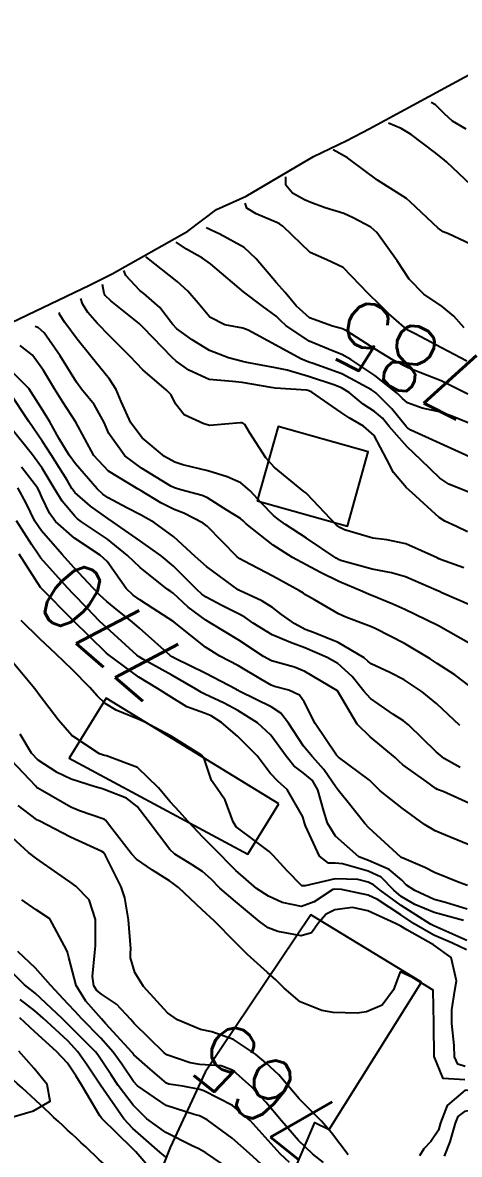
# Model space of a CAD drawing. Header units: metres. Extents: x 318500 to 325275, y 7408834 to 7428799.
# Drawn here: x 322564 to 322590.4, y 7418334 to 7418402.3 of the extents above; entities that cross this region are included whole.
import ezdxf
from ezdxf.enums import TextEntityAlignment as Align

# ---------------------------------------------------------------- set-up
doc = ezdxf.new("R2010")
doc.units = ezdxf.units.M
doc.header["$MEASUREMENT"] = 0
for name, color, linetype in [('Area', 45, 'Continuous'), ('Cotas', 45, 'Continuous'), ('Curvas de Nivel 1m', 11, 'Continuous'), ('Curvas de Nivel 5m', 15, 'Continuous'), ('Edificações', 30, 'Continuous'), ('Vias Primárias', 230, 'Continuous')]:
    doc.layers.add(name, color=color, linetype=linetype)
doc.styles.add('Style-STANDARD', font='STANDARD.shx')

msp = doc.modelspace()

# ---------------------------------------------------------------- linework, layer by layer
at = {"layer": 'Area'}
msp.add_lwpolyline([(322562.885, 7418383.992), (322568.052, 7418386.478), (322569.408, 7418387.156), (322573.987, 7418389.735), (322575.709, 7418391.042), (322577.492, 7418391.845), (322581.557, 7418394.239), (322583.567, 7418395.203), (322584.93, 7418395.918), (322598.585, 7418403.317)], dxfattribs=at)
at = {"layer": 'Curvas de Nivel 1m', "flags": 128}
for points, elevation in [([(322591.415, 7418392.196), (322589.615, 7418393.907), (322589.442, 7418394.047), (322588.864, 7418394.5), (322587.465, 7418395.576), (322586.861, 7418395.939), (322586.09, 7418396.26)], 789), ([(322591.374, 7418388.794), (322589.721, 7418389.569), (322589.387, 7418389.689), (322589.083, 7418389.913), (322587.406, 7418391.501), (322587.17, 7418391.696), (322586.796, 7418391.939), (322585.423, 7418392.817), (322583.85, 7418393.984), (322583.608, 7418394.154), (322582.76, 7418394.65)], 788), ([(322590.662, 7418383.89), (322590.025, 7418384.608), (322589.323, 7418385.179), (322588.223, 7418385.921), (322587.344, 7418386.838), (322586.609, 7418387.941), (322585.385, 7418389.655), (322585.016, 7418389.966), (322583.952, 7418390.538), (322583.398, 7418390.79), (322582.264, 7418391.139), (322581.404, 7418391.458), (322581.024, 7418391.633), (322580.292, 7418392.027), (322579.902, 7418392.518), (322579.9, 7418393.01)], 787), ([(322590.817, 7418381.887), (322589.292, 7418382.697), (322587.693, 7418383.538), (322587.307, 7418383.746), (322587.035, 7418383.934), (322586.112, 7418384.743), (322585.326, 7418385.52), (322585.096, 7418385.732), (322584.857, 7418385.967), (322583.353, 7418387.537), (322582.36, 7418388), (322581.367, 7418388.445), (322579.715, 7418390.035), (322579.522, 7418390.168), (322579.392, 7418390.231), (322578.111, 7418390.773), (322577.534, 7418391.13), (322577.45, 7418391.42)], 786), ([(322591.232, 7418378.017), (322589.913, 7418378.573), (322589.239, 7418378.804), (322588.122, 7418379.04), (322587.244, 7418379.372), (322586.941, 7418379.628), (322586.629, 7418379.939), (322585.266, 7418381.017), (322583.825, 7418381.982), (322583.284, 7418382.289), (322582.819, 7418382.463), (322581.296, 7418383.097), (322579.889, 7418384.031), (322579.596, 7418384.319), (322579.316, 7418384.596), (322578.48, 7418385.211), (322577.33, 7418386.07), (322575.355, 7418387.764), (322574.86, 7418388.098), (322573.894, 7418388.638), (322573.27, 7418389.07)], 784), ([(322590.976, 7418376.111), (322589.215, 7418376.921), (322587.434, 7418377.721), (322587.229, 7418377.857), (322587.161, 7418377.931), (322586.3, 7418379.004), (322585.341, 7418379.959), (322585.251, 7418380.027), (322585.069, 7418380.146), (322583.267, 7418381.114), (322581.534, 7418381.75), (322581.277, 7418381.829), (322580.809, 7418382.017), (322579.292, 7418382.848), (322577.619, 7418383.752), (322577.307, 7418383.869), (322576.221, 7418384.081), (322575.314, 7418384.537), (322574.602, 7418385.38), (322573.989, 7418386.11), (322573.338, 7418386.685), (322571.505, 7418388.148), (322571.45, 7418388.19)], 783), ([(322591.18, 7418373.88), (322589.734, 7418374.451), (322589.189, 7418374.822), (322588.038, 7418375.922), (322587.212, 7418376.719), (322586.137, 7418377.946), (322585.724, 7418378.442), (322585.239, 7418378.845), (322584.557, 7418379.285), (322583.709, 7418379.983), (322583.254, 7418380.278), (322582.793, 7418380.459), (322581.264, 7418380.96), (322579.965, 7418381.334), (322579.272, 7418381.478), (322577.538, 7418381.804), (322577.277, 7418381.862), (322576.437, 7418382.078), (322575.287, 7418382.537), (322574.236, 7418383.166), (322573.306, 7418383.837), (322573.046, 7418384.124), (322572.299, 7418385.115), (322571.328, 7418385.96), (322571.091, 7418386.152), (322570.24, 7418387.057), (322570.12, 7418387.35)], 782), ([(322590.849, 7418371.588), (322590.203, 7418371.894), (322589.484, 7418372.234), (322589.158, 7418372.446), (322587.511, 7418373.927), (322587.183, 7418374.24), (322586.401, 7418375.154), (322585.995, 7418375.948), (322585.221, 7418377.393), (322584.582, 7418377.97), (322583.72, 7418378.468), (322583.238, 7418378.787), (322581.468, 7418380.008), (322581.251, 7418380.106), (322581.136, 7418380.128), (322579.253, 7418380.263), (322579.008, 7418380.289), (322577.258, 7418380.606), (322576.675, 7418380.66), (322575.26, 7418380.769), (322574.043, 7418381.334), (322573.277, 7418381.893), (322573.019, 7418382.124), (322571.306, 7418383.901), (322571.034, 7418384.153), (322569.324, 7418385.534), (322568.995, 7418385.844), (322568.928, 7418385.976), (322568.82, 7418386.51)], 781), ([(322591.089, 7418367.132), (322589.306, 7418367.907), (322589.159, 7418367.968), (322589.101, 7418367.993), (322588.959, 7418368.053), (322587.109, 7418368.871), (322586.272, 7418369.107), (322585.11, 7418369.317), (322583.284, 7418369.821), (322583.118, 7418369.888), (322582.942, 7418369.992), (322581.138, 7418371.206), (322579.878, 7418372.029), (322579.445, 7418372.328), (322579.155, 7418372.57), (322578.416, 7418373.304), (322577.739, 7418374.061), (322577.177, 7418374.54), (322576.358, 7418374.903), (322575.187, 7418375.254), (322573.683, 7418375.623), (322573.195, 7418375.782), (322572.572, 7418376.129), (322571.216, 7418377.246), (322570.538, 7418378.157), (322569.953, 7418379.453), (322569.66, 7418380.166), (322569.259, 7418380.795), (322568.119, 7418382.187), (322567.295, 7418383.216), (322566.564, 7418384.211), (322566.264, 7418384.69), (322566.22, 7418384.82)], 779), ([(322591.054, 7418364.798), (322589.113, 7418365.909), (322589.07, 7418365.933), (322589.034, 7418365.947), (322587.084, 7418366.885), (322586.353, 7418367.205), (322585.088, 7418367.728), (322584.928, 7418367.802), (322584.53, 7418367.968), (322583.099, 7418368.575), (322581.989, 7418369.119), (322581.114, 7418369.582), (322580.3, 7418370.022), (322579.131, 7418370.779), (322577.504, 7418372.065), (322577.324, 7418372.24), (322577.153, 7418372.388), (322576.342, 7418372.895), (322575.165, 7418373.63), (322574.845, 7418373.773), (322573.552, 7418374.114), (322573.172, 7418374.23), (322572.955, 7418374.342), (322571.189, 7418375.415), (322570.183, 7418376.16), (322569.22, 7418377.526), (322568.933, 7418378.174), (322568.321, 7418379.264), (322567.572, 7418380.195), (322567.256, 7418380.623), (322566.274, 7418382.215), (322565.3, 7418383.586), (322564.969, 7418383.897), (322564.77, 7418383.97)], 778), ([(322591.024, 7418362.239), (322590.086, 7418362.949), (322589.037, 7418363.637), (322588.605, 7418363.914), (322587.054, 7418364.838), (322585.278, 7418365.746), (322585.068, 7418365.839), (322584.746, 7418365.965), (322583.51, 7418366.419), (322583.076, 7418366.629), (322581.623, 7418367.466), (322581.088, 7418367.783), (322580.953, 7418367.876), (322580.726, 7418368.015), (322579.103, 7418368.897), (322577.376, 7418369.806), (322577.118, 7418369.948), (322576.957, 7418370.072), (322575.147, 7418371.914), (322574.913, 7418372.094), (322573.744, 7418372.699), (322573.158, 7418372.937), (322572.353, 7418373.323), (322571.169, 7418374.047), (322570.979, 7418374.152), (322569.186, 7418375.234), (322568.304, 7418376.183), (322567.23, 7418378.2), (322566.436, 7418379.406), (322565.932, 7418380.22), (322565.266, 7418381.327), (322564.612, 7418382.237), (322563.866, 7418382.822)], 777), ([(322590.4, 7418359.889), (322589.009, 7418361.19), (322588.119, 7418361.919), (322587.027, 7418362.643), (322586.167, 7418363.078), (322585.037, 7418363.613), (322584.846, 7418363.771), (322584.621, 7418363.966), (322583.054, 7418364.906), (322581.561, 7418365.507), (322581.065, 7418365.691), (322580.432, 7418366.02), (322579.635, 7418366.591), (322579.08, 7418367.02), (322578.452, 7418367.418), (322577.09, 7418368.032), (322577.017, 7418368.071), (322575.111, 7418369.479), (322574.42, 7418370.101), (322573.137, 7418371.276), (322571.947, 7418372.138), (322571.438, 7418372.431), (322571.154, 7418372.582), (322570.298, 7418373.02), (322569.165, 7418373.635), (322568.848, 7418373.856), (322568.5, 7418374.18), (322567.192, 7418375.68), (322566.82, 7418376.206), (322566.197, 7418377.234), (322565.65, 7418378.224), (322565.495, 7418378.488), (322565.237, 7418378.906), (322564.387, 7418380.239), (322563.267, 7418381.364)], 776), ([(322590.93, 7418355.204), (322589.385, 7418355.903), (322589.055, 7418356.022), (322588.942, 7418356.083), (322588.337, 7418356.525), (322586.956, 7418357.52), (322586.741, 7418357.716), (322586.515, 7418357.937), (322584.979, 7418359.208), (322584.198, 7418359.972), (322583.02, 7418361.99), (322581.031, 7418363.157), (322580.412, 7418363.4), (322579.036, 7418363.799), (322578.551, 7418364.047), (322577.055, 7418365.04), (322575.331, 7418366.087), (322575.072, 7418366.245), (322574.005, 7418367.032), (322573.088, 7418367.875), (322572.953, 7418367.986), (322572.741, 7418368.125), (322571.109, 7418369.426), (322570.333, 7418370.158), (322569.135, 7418371.146), (322567.571, 7418372.194), (322567.323, 7418372.369), (322567.153, 7418372.521), (322566.389, 7418373.434), (322565.911, 7418374.219), (322565.188, 7418375.416), (322564.601, 7418376.236), (322563.226, 7418377.964)], 774), ([(322590.892, 7418352.702), (322589.536, 7418353.258), (322588.904, 7418353.528), (322588.271, 7418353.91), (322586.925, 7418354.904), (322585.583, 7418355.95), (322585.257, 7418356.269), (322584.946, 7418356.584), (322583.064, 7418357.979), (322582.962, 7418358.088), (322581.662, 7418360.003), (322581.01, 7418361.326), (322580.715, 7418361.714), (322580.068, 7418362.024), (322579.21, 7418362.235), (322579.014, 7418362.316), (322578.387, 7418362.682), (322577.031, 7418363.489), (322575.921, 7418364.081), (322575.048, 7418364.623), (322573.146, 7418366.119), (322573.107, 7418366.156), (322573.071, 7418366.179), (322571.894, 7418366.947), (322571.083, 7418367.48), (322570.689, 7418367.757), (322570.265, 7418368.158), (322569.114, 7418369.783), (322568.687, 7418370.176), (322567.135, 7418371.202), (322565.999, 7418372.212), (322565.639, 7418372.699), (322565.164, 7418373.674), (322564.998, 7418374.062), (322564.898, 7418374.233), (322563.95, 7418375.481)], 773), ([(322590.863, 7418350.227), (322590.35, 7418350.401), (322588.871, 7418351.003), (322588.287, 7418351.321), (322586.88, 7418351.908), (322586.864, 7418351.915), (322586.838, 7418351.931), (322584.906, 7418353.705), (322584.668, 7418353.962), (322583.662, 7418355.239), (322583.06, 7418355.979), (322582.942, 7418356.149), (322582.187, 7418357.226), (322581.511, 7418358.002), (322580.969, 7418358.63), (322580.048, 7418360.024), (322579.595, 7418360.627), (322579, 7418361.013), (322577.118, 7418361.95), (322577.01, 7418362.012), (322576.977, 7418362.028), (322576.916, 7418362.061), (322575.024, 7418363.055), (322573.215, 7418363.94), (322573.039, 7418364.031), (322572.907, 7418364.121), (322571.064, 7418365.762), (322570.621, 7418366.147), (322569.753, 7418366.839), (322569.082, 7418367.366), (322568.659, 7418367.75), (322568.257, 7418368.182), (322567.109, 7418369.434), (322566.4, 7418370.207), (322565.141, 7418371.634), (322564.751, 7418372.226), (322564.225, 7418373.304), (322563.718, 7418374.245)], 772), ([(322590.844, 7418348.793), (322589.535, 7418349.208), (322588.852, 7418349.391), (322587.681, 7418349.918), (322587.179, 7418350.242), (322586.866, 7418350.564), (322586.133, 7418351.202), (322584.878, 7418351.74), (322584.305, 7418351.966), (322582.898, 7418353.213), (322582.418, 7418353.987), (322582.188, 7418354.724), (322581.827, 7418355.997), (322581.502, 7418356.558), (322580.95, 7418357.039), (322580.386, 7418357.45), (322579.908, 7418358.026), (322578.979, 7418359.306), (322578.178, 7418360.048), (322576.997, 7418360.797), (322576.17, 7418361.241), (322575.007, 7418361.777), (322574.795, 7418361.881), (322574.435, 7418362.099), (322573.022, 7418362.93), (322571.273, 7418363.901), (322571.038, 7418364.033), (322570.894, 7418364.142), (322569.065, 7418365.803), (322568.674, 7418366.176), (322567.876, 7418366.986), (322567.086, 7418367.807), (322566.718, 7418368.204), (322565.116, 7418369.981), (322564.938, 7418370.223), (322564.568, 7418370.788), (322563.641, 7418372.243)], 771), ([(322590.815, 7418346.9), (322589.011, 7418347.715), (322588.828, 7418347.787), (322588.625, 7418347.903), (322586.846, 7418349.02), (322585.585, 7418349.949), (322585.185, 7418350.277), (322584.865, 7418350.437), (322584.243, 7418350.59), (322582.866, 7418350.629), (322581.059, 7418350.204), (322580.862, 7418350.201), (322579.965, 7418351.118), (322579.122, 7418352.036), (322578.884, 7418352.28), (322578.004, 7418352.938), (322576.906, 7418353.774), (322576.711, 7418354.063), (322576.239, 7418355.38), (322575.75, 7418356.078), (322575.413, 7418356.559), (322574.957, 7418357.903), (322574.811, 7418358.092), (322572.977, 7418359.25), (322571.308, 7418360.137), (322570.991, 7418360.268), (322569.646, 7418360.81), (322569, 7418361.207), (322568.51, 7418361.683), (322568.062, 7418362.184), (322567.026, 7418363.254), (322566.017, 7418364.21), (322565.053, 7418365.12), (322563.923, 7418366.237)], 769), ([(322590.807, 7418346.347), (322589.948, 7418346.754), (322588.82, 7418347.233), (322587.646, 7418347.918), (322586.838, 7418348.45), (322585.428, 7418349.375), (322584.855, 7418349.649), (322583.254, 7418349.976), (322582.86, 7418350.008), (322582.739, 7418349.982), (322581.598, 7418349.249), (322580.844, 7418348.964), (322579.682, 7418349.193), (322578.853, 7418349.586), (322578.127, 7418350.047), (322576.871, 7418351.134), (322576.41, 7418351.602), (322575.954, 7418352.074), (322574.896, 7418353.125), (322573.973, 7418354.104), (322573.472, 7418354.668), (322572.922, 7418355.277), (322572.214, 7418356.127), (322570.948, 7418357.346), (322569.067, 7418358.059), (322568.959, 7418358.079), (322568.649, 7418358.175), (322566.976, 7418359.293), (322566.176, 7418360.208), (322565.005, 7418361.731), (322564.804, 7418362.019), (322564.655, 7418362.225), (322563.039, 7418364.152)], 768), ([(322590.714, 7418339.307), (322590.269, 7418339.438), (322590.08, 7418339.886), (322590.045, 7418340.572), (322589.913, 7418341.888), (322589.921, 7418342.73), (322590.093, 7418343.887), (322590.196, 7418344.476), (322589.87, 7418345.889), (322588.811, 7418346.646), (322587.189, 7418347.56), (322586.828, 7418347.768), (322586.521, 7418347.935), (322584.841, 7418348.705), (322583.914, 7418348.9), (322582.842, 7418348.753), (322582.334, 7418348.491), (322581.89, 7418347.994), (322581.453, 7418347.368), (322580.818, 7418347.197), (322579.411, 7418347.442), (322578.824, 7418347.666), (322578.296, 7418348.045), (322576.848, 7418349.254), (322575.918, 7418350.074), (322575.391, 7418350.608), (322574.87, 7418351.069), (322574.25, 7418351.476), (322573.196, 7418352.115), (322572.884, 7418352.401), (322571.593, 7418354.133), (322570.919, 7418354.992), (322570.274, 7418355.501), (322568.929, 7418356.027), (322568.82, 7418356.062), (322568.39, 7418356.178), (322566.937, 7418356.655), (322566.1, 7418357.051), (322564.954, 7418357.8), (322564.537, 7418358.226), (322563.858, 7418359.355)], 767), ([(322590.706, 7418338.502), (322589.397, 7418338.584), (322588.846, 7418339.899), (322588.829, 7418341.819), (322588.831, 7418341.899), (322588.78, 7418343.9), (322587.537, 7418344.669), (322586.791, 7418345.011), (322586.39, 7418343.936), (322585.717, 7418342.994), (322584.76, 7418342.6), (322584.204, 7418342.52), (322582.759, 7418342.561), (322582.07, 7418342.681), (322580.768, 7418343.208), (322579.796, 7418344.025), (322579.284, 7418344.531), (322578.789, 7418344.984), (322577.58, 7418346.052), (322576.812, 7418346.833), (322575.592, 7418348.079), (322574.84, 7418348.752), (322573.418, 7418350.112), (322573.099, 7418350.353), (322572.864, 7418350.505), (322571.844, 7418351.157), (322570.875, 7418351.824), (322570.574, 7418352.145), (322569.392, 7418353.673), (322569.015, 7418354.168), (322568.96, 7418354.219), (322568.911, 7418354.241), (322567.451, 7418354.728), (322566.918, 7418354.959), (322565.204, 7418355.941), (322564.929, 7418356.107), (322564.863, 7418356.154), (322564.797, 7418356.222), (322562.959, 7418358.18)], 766), ([(322582.16, 7418333.512), (322581.526, 7418333.997), (322580.652, 7418334.832), (322579.634, 7418336.026), (322578.686, 7418337.139), (322577.842, 7418338.049), (322576.71, 7418339.052), (322575.983, 7418339.341), (322574.713, 7418339.426), (322574.129, 7418339.514), (322572.719, 7418340.007), (322572.552, 7418340.122), (322570.746, 7418341.902), (322570.545, 7418342.143), (322569.676, 7418343.069), (322568.765, 7418343.663), (322568.486, 7418343.893), (322568.312, 7418344.177), (322568.222, 7418344.735), (322568.368, 7418346.176), (322568.406, 7418346.576), (322568.414, 7418348.176), (322568.03, 7418349.37), (322567.215, 7418350.195), (322566.854, 7418350.448), (322566.126, 7418350.943), (322564.874, 7418351.837), (322564.366, 7418352.228), (322562.9, 7418353.57)], 764), ([(322580.115, 7418333.498), (322579.55, 7418334.026), (322578.655, 7418335.031), (322577.734, 7418336.049), (322576.683, 7418336.939), (322574.954, 7418337.828), (322574.697, 7418337.909), (322573.677, 7418338.105), (322572.824, 7418338.241), (322572.702, 7418338.299), (322571.71, 7418339.13), (322570.719, 7418340.009), (322570.66, 7418340.082), (322570.613, 7418340.142), (322569.013, 7418341.899), (322568.768, 7418342.17), (322567.829, 7418343.252), (322567.234, 7418344.193), (322566.795, 7418345.873), (322566.717, 7418346.201), (322566.654, 7418346.349), (322565.652, 7418348.212), (322564.835, 7418348.765), (322563.963, 7418349.355)], 763), ([(322578.632, 7418333.21), (322577.692, 7418334.049), (322576.654, 7418334.976), (322575.152, 7418336.083), (322574.674, 7418336.323), (322574.364, 7418336.405), (322572.682, 7418336.941), (322570.934, 7418338.138), (322570.703, 7418338.401), (322570.002, 7418339.44), (322569.482, 7418340.159), (322568.733, 7418341.004), (322567.587, 7418342.187), (322567.183, 7418342.622), (322566.759, 7418343.072), (322565.686, 7418344.211), (322564.785, 7418345.241), (322563.722, 7418346.236)], 762), ([(322576.011, 7418333.446), (322575.075, 7418334.083), (322574.644, 7418334.329), (322574.24, 7418334.502), (322572.658, 7418335.309), (322571.514, 7418336.132), (322570.682, 7418336.959), (322569.78, 7418338.154), (322569.348, 7418338.802), (322568.716, 7418339.755), (322568.552, 7418340.006), (322568.417, 7418340.175), (322566.745, 7418341.857), (322566.387, 7418342.204), (322564.765, 7418343.72), (322564.488, 7418343.945), (322564.119, 7418344.23), (322562.789, 7418345.529)], 761), ([(322572.271, 7418332.476), (322570.843, 7418334.138), (322570.643, 7418334.349), (322568.795, 7418336.168), (322568.672, 7418336.327), (322567.56, 7418338.187), (322567.236, 7418338.723), (322566.713, 7418339.498), (322566.044, 7418340.207), (322564.737, 7418341.384), (322563.846, 7418342.234)], 759), ([(322563.358, 7418336.24), (322564.674, 7418336.631), (322565.679, 7418337.212), (322565.485, 7418338.212), (322564.704, 7418339.169), (322563.784, 7418340.234)], 758), ([(322602.958, 7418333.715), (322602.648, 7418334.228), (322601.597, 7418335.731), (322600.677, 7418336.193), (322600.2, 7418336.224), (322598.675, 7418336.119), (322598.335, 7418336.115), (322596.676, 7418336.19), (322596.236, 7418336.245), (322594.681, 7418336.523), (322593.883, 7418336.631), (322592.683, 7418336.728), (322591.792, 7418336.755), (322590.68, 7418336.578), (322590.276, 7418336.284), (322590.112, 7418335.886), (322589.798, 7418334.743), (322589.452, 7418333.892)], 764)]:
    msp.add_lwpolyline(points, dxfattribs=dict(at, elevation=elevation))
at = {"layer": 'Curvas de Nivel 5m', "flags": 128}
for points, elevation in [([(322590.772, 7418395.89), (322589.951, 7418396.379), (322589.479, 7418396.817), (322588.933, 7418397.364), (322588.67, 7418397.51)], 790), ([(322590.878, 7418379.886), (322589.794, 7418380.438), (322589.262, 7418380.696), (322587.989, 7418381.203), (322587.273, 7418381.476), (322586.373, 7418381.944), (322585.29, 7418382.613), (322583.593, 7418383.699), (322583.308, 7418383.835), (322582.701, 7418383.996), (322581.315, 7418384.502), (322580.527, 7418385.227), (322579.851, 7418386.032), (322579.339, 7418386.616), (322578.094, 7418388.059), (322577.37, 7418388.747), (322575.916, 7418389.551), (322575.385, 7418389.785), (322575.185, 7418389.891), (322575.1, 7418389.95)], 785), ([(322590.627, 7418369.399), (322589.237, 7418369.908), (322589.154, 7418369.943), (322589.121, 7418369.957), (322589.025, 7418370.008), (322587.134, 7418370.853), (322585.996, 7418371.089), (322585.138, 7418371.192), (322583.427, 7418371.705), (322583.148, 7418371.839), (322582.947, 7418371.992), (322581.169, 7418373.876), (322581.095, 7418373.937), (322580.979, 7418374.013), (322579.192, 7418375.477), (322578.693, 7418376.048), (322577.704, 7418377.581), (322577.413, 7418378.067), (322577.302, 7418378.14), (322577.231, 7418378.153), (322577.149, 7418378.153), (322576.216, 7418378.08), (322575.309, 7418378.009), (322575.229, 7418378.018), (322574.942, 7418378.094), (322573.761, 7418378.638), (322573.242, 7418379.311), (322572.969, 7418379.846), (322572.684, 7418380.128), (322571.268, 7418381.37), (322570.505, 7418382.158), (322569.298, 7418383.369), (322568.515, 7418384.182), (322567.95, 7418384.824), (322567.617, 7418385.343), (322567.52, 7418385.66)], 780), ([(322590.421, 7418357.355), (322589.451, 7418357.903), (322588.966, 7418358.297), (322587.307, 7418359.927), (322586.994, 7418360.174), (322586.394, 7418360.544), (322585.013, 7418361.518), (322584.609, 7418361.966), (322583.894, 7418362.842), (322583.036, 7418363.622), (322582.386, 7418363.997), (322581.048, 7418364.568), (322580.185, 7418364.891), (322579.06, 7418365.352), (322577.928, 7418366.057), (322577.429, 7418366.42), (322577.075, 7418366.615), (322576.027, 7418367.134), (322575.085, 7418367.634), (322574.817, 7418367.824), (322574.525, 7418368.098), (322573.111, 7418369.502), (322572.362, 7418370.131), (322571.133, 7418371.025), (322569.473, 7418372.167), (322569.152, 7418372.381), (322568.111, 7418373.137), (322567.168, 7418373.962), (322567.058, 7418374.09), (322566.987, 7418374.203), (322566.689, 7418374.695), (322565.741, 7418376.222), (322565.212, 7418377.025), (322564.384, 7418378.238), (322563.247, 7418379.971)], 775), ([(322590.609, 7418348.107), (322588.84, 7418348.599), (322587.687, 7418349.078), (322586.854, 7418349.56), (322586.411, 7418349.937), (322585.64, 7418350.721), (322584.871, 7418351.099), (322583.306, 7418351.545), (322582.876, 7418351.578), (322582.466, 7418351.577), (322581.926, 7418351.994), (322581.077, 7418353.838), (322581.018, 7418354.008), (322580.915, 7418354.367), (322579.981, 7418356.024), (322579.424, 7418356.512), (322578.95, 7418357.017), (322578.157, 7418358.048), (322576.978, 7418359.253), (322576.019, 7418360.075), (322575.381, 7418360.471), (322574.995, 7418360.623), (322573.911, 7418361.018), (322573.005, 7418361.579), (322572.158, 7418362.129), (322571.02, 7418362.81), (322569.17, 7418364.168), (322569.042, 7418364.281), (322567.088, 7418366.2), (322565.09, 7418368.22), (322563.8, 7418370.24)], 770), ([(322583.661, 7418333.97), (322582.66, 7418335.285), (322582.045, 7418335.989), (322580.69, 7418337.351), (322580.129, 7418338.019), (322579.466, 7418338.787), (322578.715, 7418339.499), (322578.065, 7418340.047), (322576.733, 7418340.933), (322575.434, 7418341.385), (322574.742, 7418341.54), (322573.365, 7418342.111), (322572.756, 7418342.543), (322571.307, 7418344.135), (322570.788, 7418344.979), (322570.512, 7418345.86), (322570.521, 7418346.144), (322570.536, 7418346.412), (322570.392, 7418348.147), (322570.179, 7418349.486), (322569.957, 7418350.153), (322569.004, 7418352.042), (322568.925, 7418352.169), (322568.881, 7418352.217), (322568.781, 7418352.272), (322566.894, 7418353.154), (322565, 7418354.128), (322564.909, 7418354.18), (322564.841, 7418354.221), (322563.745, 7418355.065)], 765), ([(322572.637, 7418333.851), (322572.297, 7418334.123), (322570.661, 7418335.556), (322570.108, 7418336.148), (322568.7, 7418338.17), (322567.905, 7418339.375), (322567.338, 7418340.191), (322566.73, 7418340.856), (322565.259, 7418342.215), (322564.754, 7418342.654), (322563.863, 7418343.336)], 760), ([(322605.367, 7418333.679), (322604.653, 7418334.537), (322603.68, 7418335.705), (322602.681, 7418336.47), (322601.411, 7418337.011), (322600.691, 7418337.122), (322599.438, 7418337.009), (322598.687, 7418336.92), (322597.593, 7418336.88), (322596.687, 7418336.924), (322595.393, 7418337.11), (322594.691, 7418337.236), (322593.012, 7418337.528), (322592.696, 7418337.573), (322590.711, 7418337.869), (322589.631, 7418336.945), (322589.222, 7418335.894), (322589.099, 7418335.46), (322588.653, 7418334.775), (322588.218, 7418334.334), (322587.967, 7418333.91)], 765)]:
    msp.add_lwpolyline(points, dxfattribs=dict(at, elevation=elevation))
at = {"layer": 'Edificações'}
for points in [[(322578.174, 7418373.449), (322583.61, 7418371.919), (322584.873, 7418376.404), (322579.436, 7418377.934)], [(322579.462, 7418355.149), (322569.043, 7418361.535), (322566.82, 7418357.907), (322577.601, 7418352.112)], [(322588.074, 7418344.389), (322581.398, 7418348.45), (322575.021, 7418338.961), (322572.92, 7418334.417), (322572.064, 7418332.28), (322579.297, 7418330.399), (322581.65, 7418335.913), (322582.506, 7418335.486)]]:
    msp.add_lwpolyline(points, close=True, dxfattribs=at)
at = {"layer": 'Vias Primárias'}
for points in [[(323715.644, 7420145.548, 0), (323709.04, 7420132.939)], [(323831.088, 7420001.787, 0), (323833.844, 7420008.443, 0.220888)], [(322871.755, 7418055.651, 0.000002), (322880.943, 7418048.886, -0.018146)], [(322643.423, 7418321.4, -0.009934), (322631.438, 7418327.847, 0.087934), (322626.579, 7418329.554, 0.055334), (322622.345, 7418329.775, 0.027552), (322619.195, 7418329.415, 0.029668), (322612.807, 7418327.932, -0.004214), (322605.872, 7418325.946, -0.017392), (322602.318, 7418325.092, -0.052139), (322599.079, 7418324.777, -0.013437), (322593.763, 7418324.96, -0.057616), (322584.398, 7418326.628, 0.012459), (322576.66, 7418328.739, -0.130259), (322569.994, 7418332.386, 0.005883), (322561.215, 7418340.529, -0.057162), (322552.774, 7418350.144, 0.093531), (322547.409, 7418355.43, 0.04697), (322539.143, 7418359.92, 0.054899), (322526.22, 7418363.833, 0.362396)]]:
    msp.add_lwpolyline(points, format="xyb", dxfattribs=at)

# ---------------------------------------------------------------- texts
at = {"layer": 'Cotas', "style": 'Style-STANDARD'}
for s, rotation, p in [('785', 153.33089, (322587.298, 7418382.043, 785)), ('770', 139.16143, (322569.376, 7418365.634, 770)), ('765', 141.1891, (322578.645, 7418337.869, 765))]:
    msp.add_text(s, height=4, rotation=rotation, dxfattribs=at).set_placement(p, align=Align.MIDDLE_CENTER)

doc.saveas('drawing.dxf')
